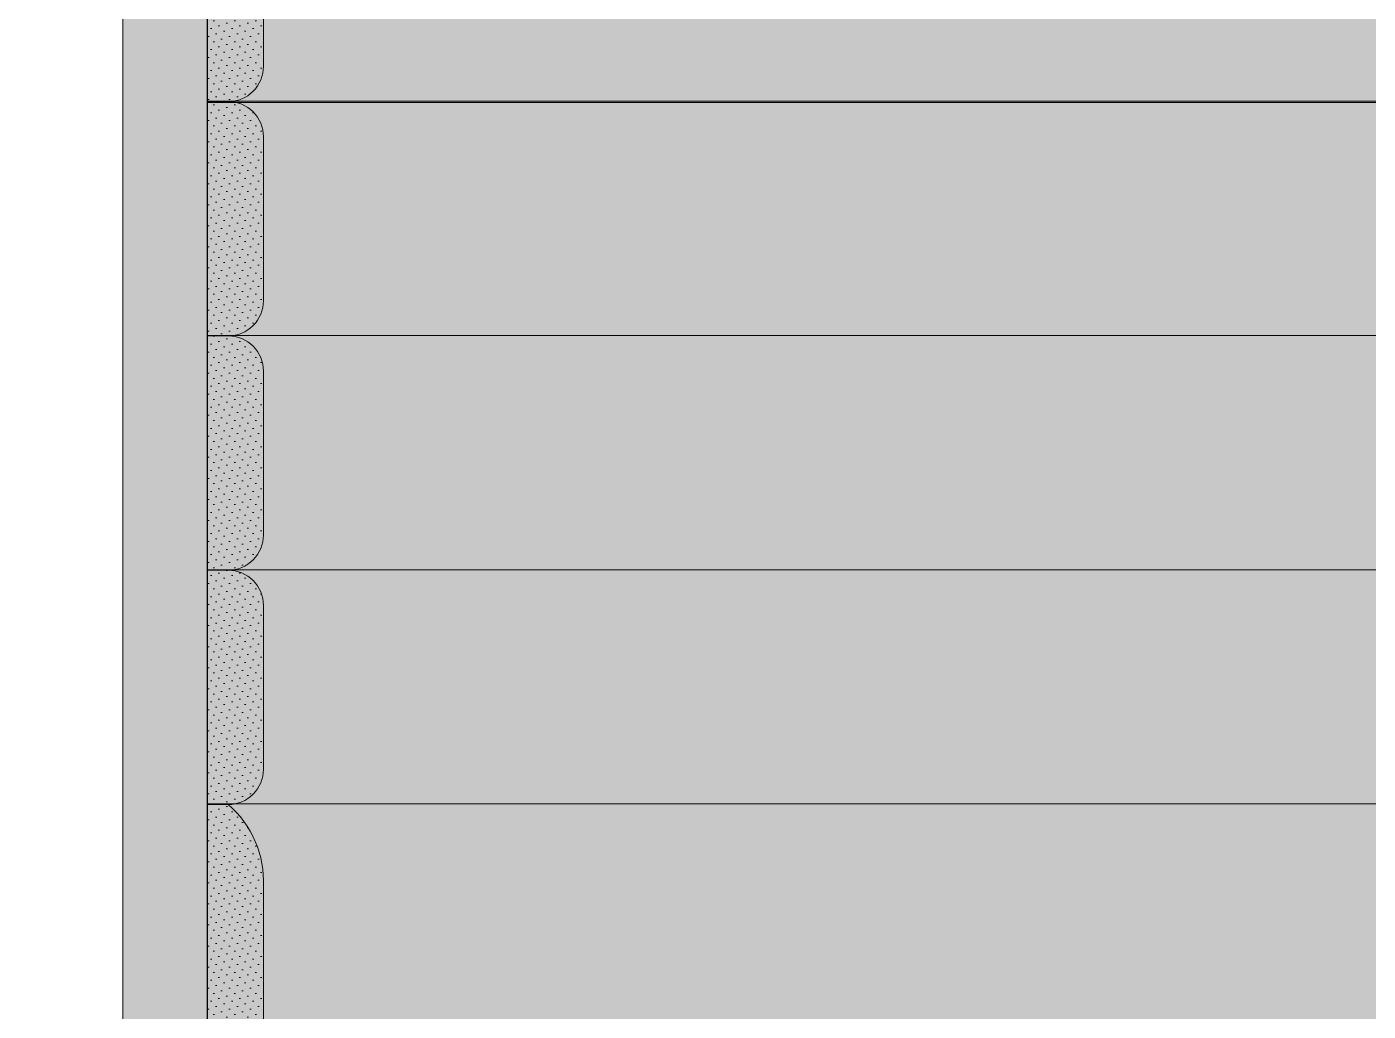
# Model space of a CAD drawing. Header units: millimetres. Extents: x 6676 to 14342, y 3639 to 5293.
# Drawn here: x 7359.35 to 7387.99, y 4700.77 to 4721.77 of the extents above; entities that cross this region are included whole.
import ezdxf

# ---------------------------------------------------------------- set-up
doc = ezdxf.new("R2010")
doc.units = ezdxf.units.MM
doc.layers.add('1 - bed panels', color=170, linetype='Continuous', lineweight=9)
doc.layers.add('1 - plaster', color=1, linetype='Continuous', lineweight=9)
doc.layers.add('A-dim-work', color=8, linetype='Continuous')
pattern_1 = [(135, (666.09273, -2021.59588), (-0.168379802, -0.056126601), [0, -0.15875])]

# ---------------------------------------------------------------- blocks, each defined once
blk = doc.blocks.new('bed')
at = {"layer": '1 - bed panels', "true_color": 0x334acc}
h = blk.add_hatch(dxfattribs=at)
h.set_pattern_fill('DOTS', color=162, scale=0.1, angle=135, style=0)
h.set_pattern_definition(pattern_1)
edge = h.paths.add_edge_path()
edge.add_line((3, 39.949), (3, 43.449))
edge.add_arc((2.25, 43.449), 0.75, 0, 90)
edge.add_line((2.25, 44.199), (1.8, 44.199))
edge.add_line((1.8, 44.199), (1.8, 39.199))
edge.add_line((1.8, 39.199), (2.25, 39.199))
edge.add_arc((2.25, 39.949), 0.75, 270, 360)
h = blk.add_hatch(dxfattribs=at)
h.set_pattern_fill('DOTS', color=162, scale=0.1, angle=135, style=0)
h.set_pattern_definition(pattern_1)
edge = h.paths.add_edge_path()
edge.add_line((3, 34.949), (3, 38.449))
edge.add_arc((2.25, 38.449), 0.75, 0, 90)
edge.add_line((2.25, 39.199), (1.8, 39.199))
edge.add_line((1.8, 39.199), (1.8, 34.199))
edge.add_line((1.8, 34.199), (2.25, 34.199))
edge.add_arc((2.25, 34.949), 0.75, 270, 360)
h = blk.add_hatch(dxfattribs=at)
h.set_pattern_fill('DOTS', color=162, scale=0.1, angle=135, style=0)
h.set_pattern_definition(pattern_1)
edge = h.paths.add_edge_path()
edge.add_line((3, 29.949), (3, 33.449))
edge.add_arc((2.25, 33.449), 0.75, 0, 90)
edge.add_line((2.25, 34.199), (1.8, 34.199))
edge.add_line((1.8, 34.199), (1.8, 29.199))
edge.add_line((1.8, 29.199), (2.25, 29.199))
edge.add_arc((2.25, 29.949), 0.75, 270, 360)
h = blk.add_hatch(dxfattribs=at)
h.set_pattern_fill('DOTS', color=162, scale=0.1, angle=135, style=0)
h.set_pattern_definition(pattern_1)
edge = h.paths.add_edge_path()
edge.add_line((3, 24.949), (3, 28.449))
edge.add_arc((2.25, 28.449), 0.75, 0, 90)
edge.add_line((2.25, 29.199), (1.8, 29.199))
edge.add_line((1.8, 29.199), (1.8, 24.199))
edge.add_line((1.8, 24.199), (2.25, 24.199))
edge.add_arc((2.25, 24.949), 0.75, 270, 360)
h = blk.add_hatch(dxfattribs=at)
h.set_pattern_fill('DOTS', color=162, scale=0.1, angle=135, style=0)
h.set_pattern_definition([(135, (666.09273, -2022.59588), (-0.168379802, -0.056126601), [0, -0.15875])])
edge = h.paths.add_edge_path()
edge.add_line((3, 15.922), (3, 22.449))
edge.add_arc((0.83, 22.554), 2.173, 357.2112, 409.186)
edge.add_line((2.25, 24.199), (1.8, 24.199))
edge.add_line((1.8, 24.199), (1.8, 15.172))
edge.add_line((1.8, 15.172), (2.25, 15.172))
edge.add_arc((2.25, 15.922), 0.75, 270, 360)
at = {"layer": '1 - plaster', "true_color": 0xe0a352}
blk.add_hatch(color=33, dxfattribs=at).paths.add_polyline_path([(0, 9), (1.8, 9), (1.8, 220), (0, 220)])
at = {"layer": '1 - bed panels'}
for points in [[(3, 39.949), (3, 43.449, 0.414214), (2.25, 44.199), (1.8, 44.199), (1.8, 39.199), (2.25, 39.199, 0.414214)], [(3, 34.949), (3, 38.449, 0.414214), (2.25, 39.199), (1.8, 39.199), (1.8, 34.199), (2.25, 34.199, 0.414214)], [(3, 29.949), (3, 33.449, 0.414214), (2.25, 34.199), (1.8, 34.199), (1.8, 29.199), (2.25, 29.199, 0.414214)], [(3, 24.949), (3, 28.449, 0.414214), (2.25, 29.199), (1.8, 29.199), (1.8, 24.199), (2.25, 24.199, 0.414214)], [(3, 15.922), (3, 22.449, 0.230753), (2.25, 24.199), (1.8, 24.199), (1.8, 15.172), (2.25, 15.172, 0.414214)]]:
    blk.add_lwpolyline(points, format="xyb", close=True, dxfattribs=at)
at = {"layer": '1 - plaster'}
blk.add_lwpolyline([(1.8, 220), (0, 220), (0, 9), (1.8, 9), (1.8, 220)], dxfattribs=at)
blk = doc.blocks.new('ceiling')
at = {"layer": '1 - bed panels', "true_color": 0x334acc}
h = blk.add_hatch(dxfattribs=at)
h.set_pattern_fill('DOTS', color=162, scale=0.5, angle=315)
h.set_pattern_definition([(315, (-6381.57635, -5838.8958), (0.84189901, 0.280633004), [0, -0.79375])])
h.paths.add_polyline_path([(0, -210.79), (102.206, -210.79), (102.206, -0.225), (0, -0.225)])
at = {"layer": '1 - bed panels'}
blk.add_line((101.201, -180.79), (1.2, -180.79), dxfattribs=at)
for points in [[(0, -180.82), (102.206, -180.82), (102.206, -175.82), (0, -175.82)], [(0, -185.79), (102.206, -185.79), (102.206, -180.79), (0, -180.79)], [(0, -190.79), (102.206, -190.79), (102.206, -185.79), (0, -185.79)], [(0, -195.79), (102.206, -195.79), (102.206, -190.79), (0, -190.79)], [(0, -200.79), (102.206, -200.79), (102.206, -195.79), (0, -195.79)]]:
    blk.add_lwpolyline(points, close=True, dxfattribs=at)
blk = doc.blocks.new('det2')
at = {"layer": '1 - bed panels', "true_color": 0xc2c2c2}
h = blk.add_hatch(dxfattribs=at)
h.set_pattern_fill('LINE', color=9, scale=1.575, angle=-90)
h.set_pattern_definition([(270, (-7406.43, -5143.807), (5.000625, -2e-15), [])])
edge = h.paths.add_edge_path()
edge.add_arc((3.6604, 8.7615), 9.4954, 98.13188, 262.42821)
edge.add_line((2.4092, -0.6511), (2.3173, 18.1614))
edge = h.paths.add_edge_path()
edge.add_arc((-158.6989, -60.6017), 2, 360, 360.1896)
edge.add_line((-156.699, -60.5951), (-156.6989, -60.6017))

msp = doc.modelspace()

# ---------------------------------------------------------------- linework, layer by layer
at = {"layer": 'A-dim-work'}
msp.add_lwpolyline([(7363.205, 4690.188), (7465.41, 4690.188), (7465.41, 4900.753), (7363.205, 4900.753)], close=True, dxfattribs=at)

# ---------------------------------------------------------------- block references
for name, p in [('bed', (7361.405, 4680.978)), ('ceiling', (7363.205, 4900.978))]:
    msp.add_blockref(name, p, dxfattribs=at)
at = {"layer": 'A-dim-work', "xscale": 10, "yscale": 10, "zscale": 10}
msp.add_blockref('det2', (8242.848, 4669.852), dxfattribs=at)

doc.saveas('drawing.dxf')
